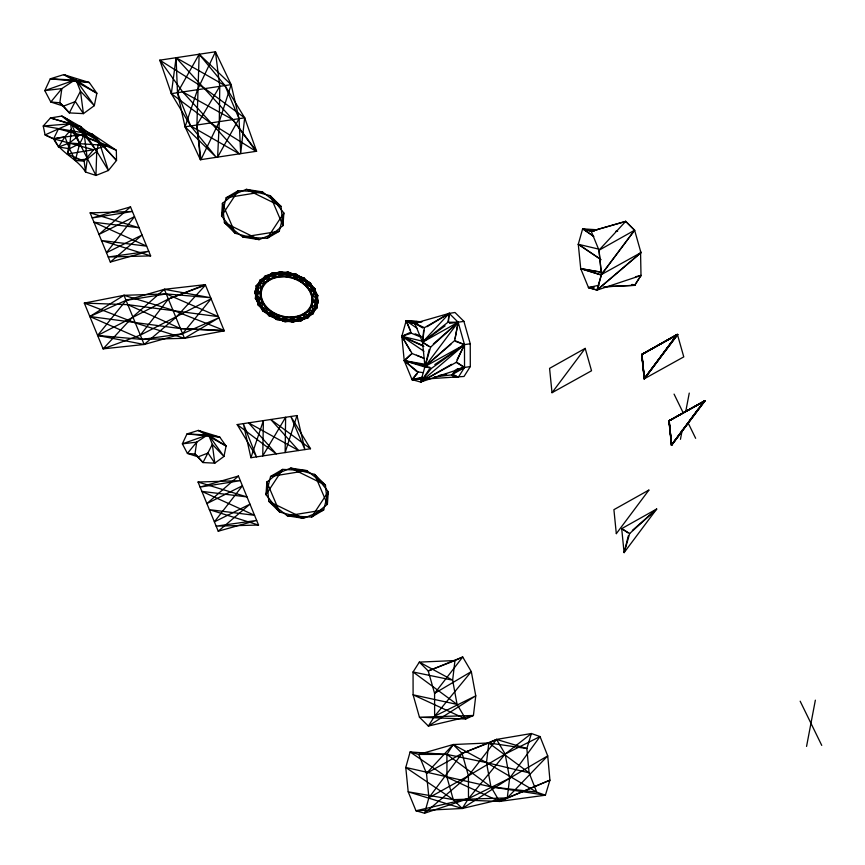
<?xml version="1.0" encoding="UTF-8"?>
<svg xmlns="http://www.w3.org/2000/svg" width="865" height="865" viewBox="0 0 865 865"><rect width="100%" height="100%" fill="white"/><g stroke="black" fill="none" stroke-linecap="round" stroke-linejoin="round"><path stroke-width="1.3" d="M219.775 86.349L219.278 121.651L217.634 157.127L239.054 118.667L231.139 84.64L215.45 51.781L159.787 60.172L171.335 93.647L190.668 125.966L216.282 157.322L185.056 126.809L177.487 92.728L176.092 57.706L224.997 85.57L244.665 117.824L256.591 151.256L200.377 159.722L185.056 126.809L197.544 89.7L215.45 51.781L219.775 86.349L196.906 125.025L200.377 159.722M448.416 322.256L449.227 313.379L454.99 312.503L463.91 321.358L470.246 343.762L470.3 366.576L464.029 376.459L429.202 378.762M423.677 330.322L422.531 342.205L424.964 366.565L420.606 382.049L412.021 379.605L404.236 360.651L401.814 336.29L406.172 320.807L421.341 321.758M244.665 117.824L240.686 153.646L239.054 118.667L224.997 85.57L199.145 54.236L177.487 92.728L190.668 125.966L239.335 153.851L182.71 91.939L159.787 60.172L204.929 88.587L244.665 117.824L185.056 126.809M453.238 376.762L458.266 377.324L464.537 367.452L464.483 344.627L458.147 322.234L449.227 313.379L424.412 327.673L422.531 342.205L428.899 346.454M182.71 91.939L232.815 119.608L256.029 151.343L210.454 122.981L171.335 93.647L176.092 57.706L232.815 119.608L256.591 151.256M416.357 321.412L414.757 323.25L422.531 342.205L447.983 322.234L449.227 313.379L414.757 323.25L406.172 320.807L411.318 333.198L421.223 337.22M455.066 338.712L458.147 322.234L463.91 321.358M470.246 343.762L464.483 344.627L431.343 368.447L424.964 366.565L454.687 340.54L458.147 322.234L447.983 322.234M680.452 439.323L682.215 430.078M685.729 411.578L689.254 393.088M806.558 746.419L815.36 700.174M640.543 251.207L640.997 275.47L597.088 290.089L588.524 287.656L580.718 268.647L578.285 244.287L582.642 228.803L591.227 231.258L599.002 250.245L634.618 230.231L625.698 221.375L598.98 250.18L601.435 274.562L640.954 252.623L634.618 230.231L625.687 221.353L591.227 231.258L582.664 228.847L593.801 236.437M429.202 349.492L424.964 366.565L429.873 367.279M632.358 530.396L656.589 509.171L624.162 552.551L628.304 535.824M640.922 252.721L597.066 290.002L601.413 274.562L634.488 230.36M593.801 287.299L588.503 287.602L597.077 290.056L601.456 274.573M640.943 252.667L597.077 290.056M449.53 323.359L458.147 322.234L430.619 347.157L424.964 366.565L464.483 344.627L454.687 340.54M624.162 552.551L629.698 533.521L656.6 509.171M231.139 84.64L219.278 121.651L200.94 159.636L196.906 125.025L199.145 54.236L231.139 84.64L171.335 93.647M296.987 415.557L285.126 452.568L285.623 417.265L262.755 455.931L263.392 420.617L250.904 457.726L310.513 448.74L290.845 416.487L304.902 449.584L296.987 415.557L237.183 424.564L256.516 456.871L243.335 423.634L250.904 457.726M429.332 369.214L420.606 382.049L456.223 362.359L464.483 344.627L455.866 341.513M457.077 359.645L464.483 344.627L434.814 364.543M640.587 276.14L640.976 275.524M625.265 221.948L625.698 221.375M640.976 275.416L634.715 285.266L603.835 286.834M635.115 284.758L634.715 285.374L606.906 286.639M644.252 378.816L677.425 334.485L641.819 354.466L644.468 378.838L677.425 334.485L642.003 354.488L644.252 378.816L677.846 334.528L677.003 334.431L641.819 354.466L644.252 378.816L683.772 356.877L677.425 334.485L641.646 354.445L644.252 378.816L673.803 338.766M698.65 408.356L671.489 445.161L668.883 420.79L704.672 400.83L671.716 445.183L669.067 420.801L705.094 400.873L671.489 445.161L669.067 420.801L704.672 400.83L671.489 445.161L669.251 420.822L704.672 400.83L671.262 445.129M701.05 405.101L704.24 400.776M648.815 490.217L616.377 533.597M430.619 347.157L422.531 342.205L458.147 322.234L424.964 366.565L450.925 344.259M552.011 392.71L585.194 348.379L591.53 370.771L552.011 392.71L549.578 368.36L585.194 348.379M644.014 378.784L677.425 334.485M140.325 335.133L211.114 298.814L182.591 333.706L142.087 339.426L89.819 316.504L126.052 300.371L166.253 293.927L218.445 316.655L127.815 304.664L84.316 303.096L135.318 322.926L184.483 338.312L218.899 317.769L182.591 333.706L144.163 344.475L103.108 348.854L132.821 316.86L164.361 289.321L210.66 297.711L166.253 293.927L123.976 295.322L84.316 303.096L103.108 348.854L140.325 335.133L168.361 299.063L205.297 284.639L224.262 330.841L184.483 338.312L142.087 339.426L97.604 335.458L126.052 300.371L164.361 289.321L205.297 284.639M423.072 372.62L418.044 371.95L412.021 379.605L421.742 379.238M470.3 366.576L464.537 367.452L420.606 382.049L431.343 368.447M417.341 373.658L412.021 379.605L415.989 379.411M410.94 354.25L404.236 360.651L416.368 371.29M423.731 358.196L412.086 353.525L404.236 360.651L418.044 371.95M433.343 343.956L458.147 322.234M130.518 206.897L98.978 234.437L134.518 216.628L106.482 252.71L142.065 235.021L110.32 262.052L90.133 212.887L132.41 211.503L92.198 217.948L130.518 206.897L150.64 255.889L108.244 256.992L148.748 251.283L110.32 262.052M238.426 476.042L206.886 503.592L242.427 485.784L214.39 521.855L249.974 504.176L218.229 531.207L198.042 482.043L240.319 480.659L200.107 487.092L238.426 476.042L258.548 525.044L216.153 526.147L256.656 520.438L218.229 531.207M422.693 380.935L420.606 382.049L464.483 344.627M144.163 344.475L175.919 317.444L205.481 285.093L168.361 299.063L97.604 335.458L144.163 344.475L123.976 295.322L89.819 316.504L180.482 328.581L224.262 330.841M445.086 325.856L422.531 342.205L449.227 313.379L446.935 314.568M446.037 315.649L449.227 313.379L427.018 326.721M434.338 376.956L451.703 374.902L464.537 367.452L457.077 362.5M420.606 382.049L451.584 364.327M648.966 490.012L613.912 509.669L616.312 533.683M656.751 508.966L621.697 528.634L624.087 552.638M677.846 334.528L641.819 354.466L644.468 378.838M705.094 400.873L669.067 420.801L671.716 445.183M423.385 380.568L424.077 380.189M453.249 372.783L464.537 367.452L456.223 362.359M409.999 332.571L401.814 336.29L410.637 351.201M411.318 333.198L401.814 336.29L412.086 353.525M454.936 370.361L464.537 367.452L456.655 369.269M593.963 231.29L591.206 231.29L625.719 221.418M457.25 369.366L464.537 367.452M422.704 327.954L414.757 323.25L416.011 322.926M588.492 287.548L599.056 285.223M635.472 276.757L641.008 275.448L634.737 285.32L631.958 284.488M422.531 377.172L412.021 379.605L419.46 378.719M424.412 327.673L414.757 323.25L417.914 322.613M421.925 378.091L412.021 379.605L422.282 378.178M439.258 375.442L446.686 374.307M414.757 323.25L418 322.775M588.503 287.602L593.855 287.385M591.238 231.312L593.931 231.193M615.902 231.215L617.653 231.215M582.664 228.847L597.142 229.776M421.936 321.856L406.172 320.807L410.551 330.635M453.238 376.653L458.266 377.324L452.471 374.015M601.954 272.27L580.718 268.604L601.305 275.059M601.964 272.389L580.718 268.647L601.305 274.94M425.461 364.327L404.236 360.651L424.823 366.998M414.93 322.623L406.172 320.807L417.006 328.235M424.153 365.052L404.236 360.651L424.001 365.744M598.915 249.152L578.285 244.287L601.088 259.673M422.412 341.178L401.814 336.29L423.926 351.255M578.307 244.298L600.418 259.208M90.133 212.887L139.081 227.765L93.961 222.24L146.639 246.147L101.465 240.502L150.64 255.889M123.976 295.322L172.935 310.189L224.078 330.387L180.482 328.581L127.815 304.664M198.042 482.043L246.99 496.921L201.869 491.385L254.548 515.302L209.373 509.658L258.548 525.044M632.142 284.455L634.737 285.32L634.153 284.704M455.693 376.535L458.266 377.324L456.482 376.34M415.341 323.899L406.172 320.807L415.6 324.051M451.703 374.902L458.266 377.324L456.45 376.513M416.573 355.223L423.601 358.067M422.023 345.07L401.814 336.29L423.839 346.443M415.157 333.793L421.114 336.42M629.698 533.521L621.697 528.634L628.001 532.829M582.761 228.814L593.455 236.145M310.513 448.74L270.777 419.503L298.663 450.524L248.558 422.855L276.292 453.898L237.183 424.564M674.062 394.105L683.393 413.221M688.053 422.78L695.644 438.306M800.168 701.201L821.75 745.392M164.361 289.321L184.483 338.312M599.023 250.18L601.435 274.562L634.618 230.285M96.739 151.31L95.95 175.454L85.559 172.027C77.342 158.436 60.442 153.127 53.587 138.8L45.088 134.929L43.25 125.998L50.44 117.964L61.869 116.061L80.596 126.593L99.021 141.406L116.526 160.436L108.417 170.492L95.95 175.454L79.775 143.612L70.281 120.992L61.869 116.061L84.305 134.735L96.739 151.31L108.417 170.492L99.021 141.406L92.577 134.389L70 123.857L50.44 117.964L80.596 126.593L96.739 151.31L87.289 159.019L75.266 160.447L69.449 148.715L64.907 136.724L71.33 129.393L70.281 120.992L84.305 134.735L87.289 159.019L85.559 172.027L84.154 161.182L93.55 149.731L107.228 145.461L116.332 150.272L116.526 160.436L92.577 134.389L43.25 125.998L70 123.857L80.596 126.593L84.305 134.735L79.775 143.612L75.266 160.447L84.154 161.182L67.383 154.035L69.287 143.039L80.175 134.713L92.577 134.389L116.332 150.272L80.175 134.713L58.442 128.885L45.088 134.929L54.268 139.157L58.528 147.028L69.449 148.715L79.775 143.612L71.33 129.393L69.449 148.715L67.383 154.035L93.55 149.731L53.587 138.8L58.442 128.885L70 123.857L99.021 141.406L96.739 151.31M222.456 203.383L221.57 215.969L235.215 233.312L259.122 239.637L279.265 231.236L283.861 213.028L270.215 195.685L246.32 189.359L226.165 197.761L221.57 215.969L238.243 190.668L262.506 191.9L281.028 206.378L282.974 225.614L267.188 238.329L242.935 237.086L224.403 222.619L222.456 203.383L238.243 190.668L226.165 197.761L262.506 191.9L246.32 189.359L281.028 206.378L270.215 195.685L282.974 225.614L283.861 213.028L267.188 238.329L279.265 231.236L242.935 237.086L259.122 239.637L224.403 222.619L235.215 233.312L222.456 203.383M256.31 285.807L255.413 298.393L262.625 310.6L284.434 321.542L307.497 318.071L318.298 302.209L310.513 283.255L288.705 272.302L265.642 275.784L254.84 291.635L262.625 310.6L260.019 280.195L272.097 273.091L287.937 272.183L309.994 282.747L318.331 301.615L308.07 317.736L285.201 321.661L263.133 311.097L254.797 292.24L265.068 276.119L287.937 272.183L256.31 285.807L258.257 305.042L269.069 315.736L284.434 321.542L255.413 298.393L260.019 280.195L280.163 271.794L296.349 274.335L309.994 282.747L272.097 273.091L256.31 285.807L269.069 315.736L292.965 322.061L307.497 318.071L269.069 315.736L255.413 298.393L272.097 273.091L296.349 274.335L314.882 288.802L318.331 301.615L296.349 274.335L260.019 280.195L254.84 291.635L280.163 271.794L304.069 278.108L314.882 288.802L316.817 308.037L308.07 317.736L314.882 288.802L280.163 271.794L265.642 275.784L304.069 278.108L317.714 295.452L316.817 308.037L301.042 320.764L285.201 321.661L316.817 308.037L304.069 278.108L288.705 272.302L317.714 295.452L313.119 313.66L301.042 320.764L276.778 319.52L263.133 311.097L301.042 320.764L317.714 295.452L310.513 283.255L313.119 313.66L292.965 322.061L276.778 319.52L258.257 305.042L254.797 292.24L276.778 319.52L313.119 313.66L318.298 302.209L292.965 322.061L258.257 305.042L265.068 276.119L256.31 285.807M266.874 482.108L265.977 494.683L279.633 512.026L303.529 518.351L323.683 509.95L328.278 491.742L314.622 474.398L290.726 468.084L270.572 476.485L265.977 494.683L282.65 469.381L306.913 470.625L325.445 485.103L327.381 504.327L311.605 517.054L287.342 515.81L268.81 501.332L266.874 482.108L282.65 469.381L270.572 476.485L306.913 470.625L290.726 468.084L325.445 485.103L314.622 474.398L327.381 504.327L328.278 491.742L311.605 517.054L323.683 509.95L287.342 515.81L303.529 518.351L268.81 501.332L279.633 512.026L266.874 482.108M454.968 660.546L452.644 680.182L457.077 704.402L465.694 719.02L473.425 715.474L475.761 695.838L471.317 671.618L462.71 657L428.24 670.97L419.33 662.114L413.059 671.986L413.102 694.811L419.449 717.204L428.359 726.059L473.425 715.474L419.449 717.204L465.694 719.02L413.102 694.811L457.077 704.402L413.059 671.986L452.644 680.182L419.33 662.114L454.968 660.546L462.71 657L434.587 693.362L434.63 716.188L428.359 726.059L475.761 695.838L434.63 716.188L471.317 671.618L434.587 693.362L428.24 670.97L454.968 660.546M488.822 742.97L486.487 762.606L490.931 786.826L499.538 801.444L545.393 795.195L549.935 780.165L547.718 755.88L540.041 736.558L531.402 733.52L496.553 739.424L462.094 753.393L426.488 773.375L428.91 797.725L424.564 813.219L415.979 810.765L408.193 791.81L405.772 767.46L410.118 751.966L446.902 754.41L486.487 762.606L529.088 772.834L536.754 792.156L545.393 795.195L490.931 786.826L405.772 767.46L453.292 799.638L462.213 808.494L507.279 797.898L549.935 780.165L499.538 801.444L453.292 799.638L408.193 791.81L462.213 808.494L509.604 778.262L547.718 755.88L507.279 797.898L499.538 801.444L446.956 777.235L410.118 751.966L418.703 754.421L446.902 754.41L490.931 786.826L536.754 792.156L486.487 762.606L453.174 744.538L418.703 754.421L426.488 773.375L453.174 744.538L488.822 742.97L526.861 748.539L529.088 772.834L488.822 742.97L462.094 753.393L428.91 797.725L468.43 775.797L505.16 754.042L540.041 736.558L509.604 778.262L468.484 798.611L424.564 813.219L468.43 775.797L496.553 739.424L526.861 748.539L531.402 733.52L505.16 754.042L468.484 798.611L462.213 808.494L415.979 810.765L468.484 798.611L468.43 775.797L462.094 753.393L453.174 744.538L446.902 754.41L446.956 777.235L453.292 799.638L507.279 797.898L509.604 778.262L505.16 754.042L496.553 739.424L488.822 742.97M61.848 88.598L59.826 102.762L69.341 112.904L83.429 113.629L94.317 105.649L96.869 93.258L89.311 82.543L63.761 74.628L50.278 78.812L44.796 90.62L50.797 102.016L63.545 106.125L69.341 112.904L80.477 91.203L76.109 80.186L63.761 74.628L96.869 93.258L76.109 80.186L94.317 105.649L80.477 91.203L83.429 113.629L75.385 101.562L63.545 106.125L59.826 102.762L50.797 102.016L61.848 88.598L74.693 80.067L89.311 82.543L50.278 78.812L74.693 80.067L44.796 90.62L61.848 88.598M196.69 442.145L194.993 454.039L202.972 462.559L214.801 463.164L223.938 456.461L226.089 446.059L219.742 437.063L198.29 430.424L186.981 433.938L182.364 443.842L187.413 453.411L198.117 456.861L202.972 462.559L212.325 444.34L208.66 435.084L198.29 430.424L226.089 446.059L208.66 435.084L223.938 456.461L212.325 444.34L214.801 463.164L208.054 453.033L198.117 456.861L194.993 454.039L187.413 453.411L196.69 442.145L207.47 434.987L219.742 437.063L186.981 433.938L207.47 434.987L182.364 443.842L196.69 442.145M64.907 136.724L58.528 147.028L69.287 143.039L107.228 145.461L80.175 134.713L53.587 138.8L64.907 136.724"/></g></svg>
